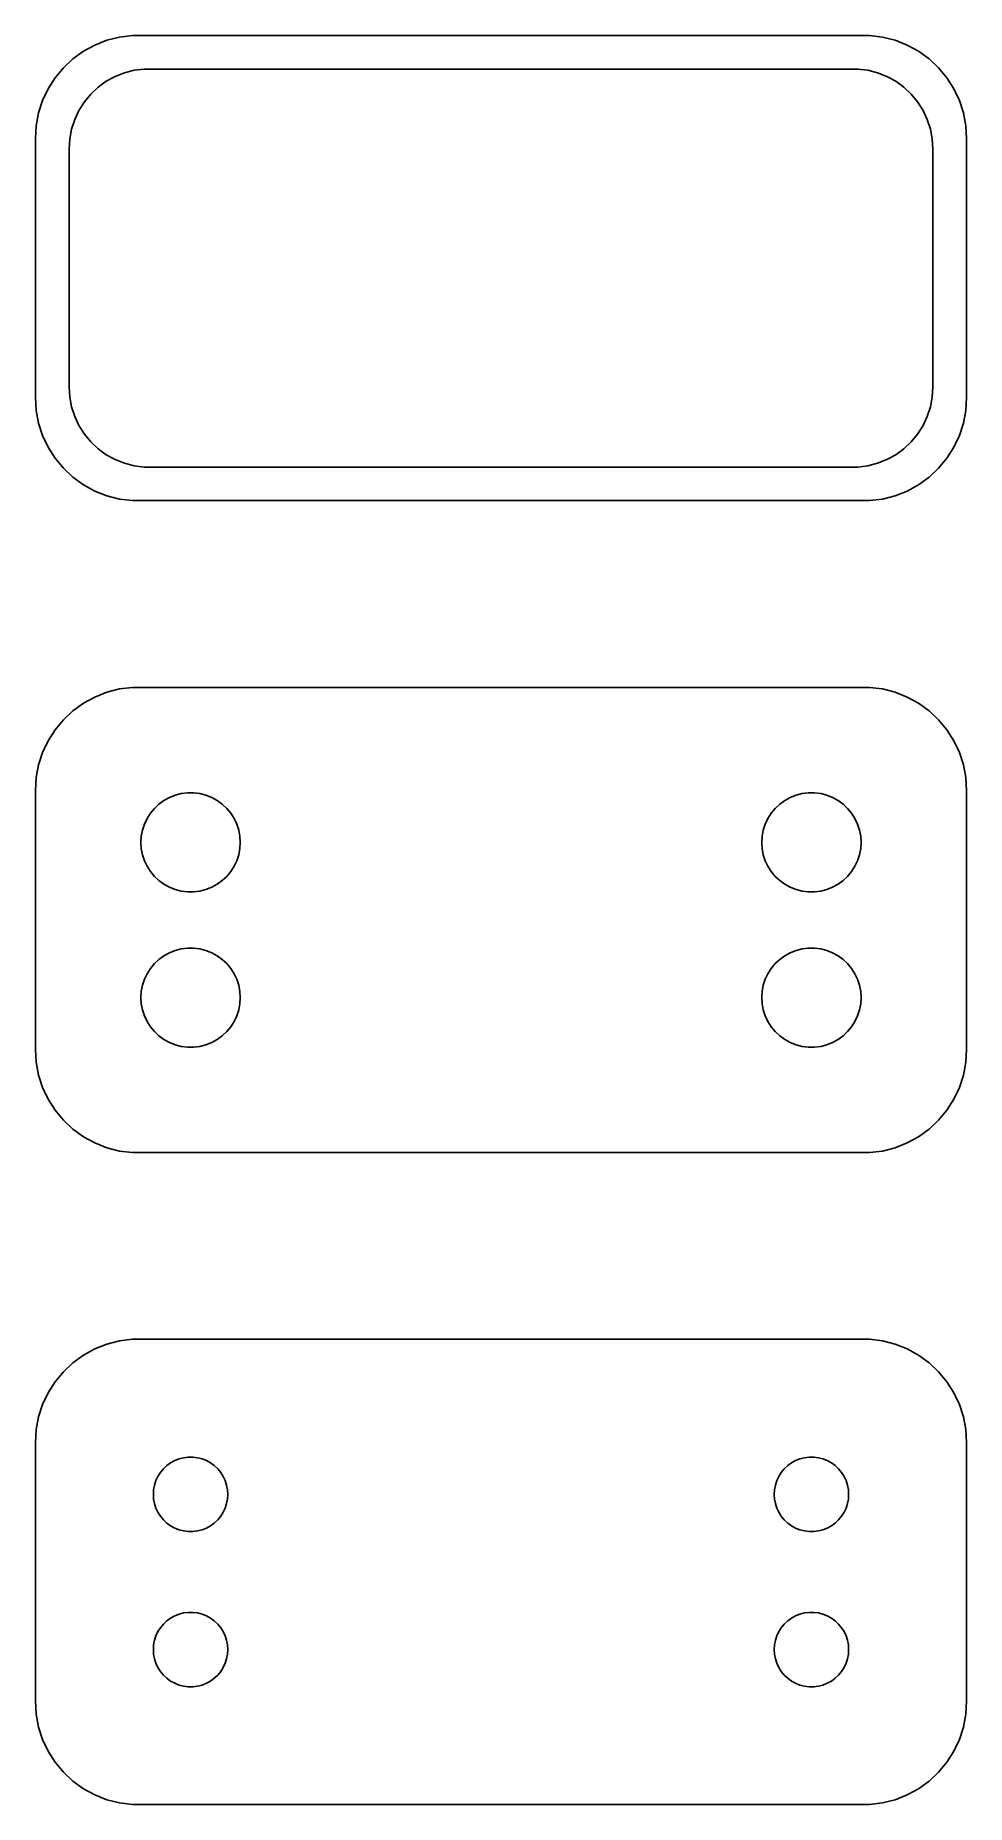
# Model space of a CAD drawing. Header units: metres. Extents: x -22.5 to 22.5, y 51.8 to 137.2.
import ezdxf

# ---------------------------------------------------------------- set-up
doc = ezdxf.new("R2010")
doc.units = ezdxf.units.M

msp = doc.modelspace()

# ---------------------------------------------------------------- linework, layer by layer
for p, q in [((-19.6289, 136.774), (-20.1791, 136.472)), ((-19.0451, 137.005), (-19.6289, 136.774)), ((-18.4369, 137.161), (-19.0451, 137.005)), ((-17.8139, 137.24), (-18.4369, 137.161)), ((17.8139, 137.24), (-17.8139, 137.24)), ((18.4369, 137.161), (17.8139, 137.24)), ((19.0451, 137.005), (18.4369, 137.161)), ((19.6289, 136.774), (19.0451, 137.005)), ((20.1791, 136.472), (19.6289, 136.774)), ((-20.6871, 136.103), (-21.1448, 135.673)), ((-20.1791, 136.472), (-20.6871, 136.103)), ((20.6871, 136.103), (20.1791, 136.472)), ((21.1448, 135.673), (20.6871, 136.103)), ((-21.5451, 135.189), (-21.8815, 134.659)), ((-21.1448, 135.673), (-21.5451, 135.189)), ((-19.0751, 135.02), (-18.6489, 135.254)), ((-18.6489, 135.254), (-18.1967, 135.433)), ((-18.1967, 135.433), (-17.7256, 135.554)), ((-17.7256, 135.554), (-17.2432, 135.615)), ((-17.2432, 135.615), (17.2432, 135.615)), ((17.2432, 135.615), (17.7256, 135.554)), ((17.7256, 135.554), (18.1967, 135.433)), ((18.1967, 135.433), (18.6489, 135.254)), ((18.6489, 135.254), (19.0751, 135.02)), ((21.5451, 135.189), (21.1448, 135.673)), ((21.8815, 134.659), (21.5451, 135.189)), ((-21.8815, 134.659), (-22.1489, 134.091)), ((-20.133, 134.026), (-19.823, 134.401)), ((-19.823, 134.401), (-19.4685, 134.734)), ((-19.4685, 134.734), (-19.0751, 135.02)), ((19.0751, 135.02), (19.4685, 134.734)), ((19.4685, 134.734), (19.823, 134.401)), ((19.823, 134.401), (20.133, 134.026)), ((22.1489, 134.091), (21.8815, 134.659)), ((-22.3429, 133.493), (-22.4606, 132.877)), ((-22.1489, 134.091), (-22.3429, 133.493)), ((-20.6007, 133.176), (-20.3936, 133.616)), ((-20.3936, 133.616), (-20.133, 134.026)), ((20.133, 134.026), (20.3936, 133.616)), ((20.3936, 133.616), (20.6007, 133.176)), ((22.3429, 133.493), (22.1489, 134.091)), ((22.4606, 132.877), (22.3429, 133.493)), ((-22.4606, 132.877), (-22.5, 132.25)), ((-20.8421, 132.235), (-20.751, 132.713)), ((-20.751, 132.713), (-20.6007, 133.176)), ((20.6007, 133.176), (20.751, 132.713)), ((20.751, 132.713), (20.8421, 132.235)), ((22.5, 132.25), (22.4606, 132.877)), ((-22.5, 132.25), (-22.5, 119.75)), ((-20.8726, 131.75), (-20.8421, 132.235)), ((-20.8726, 120.25), (-20.8726, 131.75)), ((20.8421, 132.235), (20.8726, 131.75)), ((20.8726, 131.75), (20.8726, 120.25)), ((22.5, 119.75), (22.5, 132.25)), ((-22.5, 119.75), (-22.4606, 119.123)), ((-20.8421, 119.765), (-20.8726, 120.25)), ((-20.751, 119.287), (-20.8421, 119.765)), ((20.8421, 119.765), (20.751, 119.287)), ((20.8726, 120.25), (20.8421, 119.765)), ((22.4606, 119.123), (22.5, 119.75)), ((-22.4606, 119.123), (-22.3429, 118.507)), ((-20.6007, 118.824), (-20.751, 119.287)), ((-20.3936, 118.384), (-20.6007, 118.824)), ((20.6007, 118.824), (20.3936, 118.384)), ((20.751, 119.287), (20.6007, 118.824)), ((22.3429, 118.507), (22.4606, 119.123)), ((-22.3429, 118.507), (-22.1489, 117.909)), ((-20.133, 117.974), (-20.3936, 118.384)), ((-19.823, 117.599), (-20.133, 117.974)), ((20.133, 117.974), (19.823, 117.599)), ((20.3936, 118.384), (20.133, 117.974)), ((22.1489, 117.909), (22.3429, 118.507)), ((-22.1489, 117.909), (-21.8815, 117.341)), ((-21.8815, 117.341), (-21.5451, 116.811)), ((-19.4685, 117.266), (-19.823, 117.599)), ((-19.0751, 116.98), (-19.4685, 117.266)), ((19.4685, 117.266), (19.0751, 116.98)), ((19.823, 117.599), (19.4685, 117.266)), ((21.5451, 116.811), (21.8815, 117.341)), ((21.8815, 117.341), (22.1489, 117.909)), ((-21.5451, 116.811), (-21.1448, 116.327)), ((-21.1448, 116.327), (-20.6871, 115.897)), ((-18.6489, 116.746), (-19.0751, 116.98)), ((-18.1967, 116.567), (-18.6489, 116.746)), ((-17.7256, 116.446), (-18.1967, 116.567)), ((-17.2432, 116.385), (-17.7256, 116.446)), ((17.2432, 116.385), (-17.2432, 116.385)), ((17.7256, 116.446), (17.2432, 116.385)), ((18.1967, 116.567), (17.7256, 116.446)), ((18.6489, 116.746), (18.1967, 116.567)), ((19.0751, 116.98), (18.6489, 116.746)), ((20.6871, 115.897), (21.1448, 116.327)), ((21.1448, 116.327), (21.5451, 116.811)), ((-20.6871, 115.897), (-20.1791, 115.528)), ((-20.1791, 115.528), (-19.6289, 115.226)), ((19.6289, 115.226), (20.1791, 115.528)), ((20.1791, 115.528), (20.6871, 115.897)), ((-19.6289, 115.226), (-19.0451, 114.995)), ((-19.0451, 114.995), (-18.4369, 114.839)), ((-18.4369, 114.839), (-17.8139, 114.76)), ((-17.8139, 114.76), (17.8139, 114.76)), ((17.8139, 114.76), (18.4369, 114.839)), ((18.4369, 114.839), (19.0451, 114.995)), ((19.0451, 114.995), (19.6289, 115.226)), ((-19.6289, 105.274), (-20.1791, 104.972)), ((-19.0451, 105.505), (-19.6289, 105.274)), ((-18.4369, 105.661), (-19.0451, 105.505)), ((-17.8139, 105.74), (-18.4369, 105.661)), ((17.8139, 105.74), (-17.8139, 105.74)), ((18.4369, 105.661), (17.8139, 105.74)), ((19.0451, 105.505), (18.4369, 105.661)), ((19.6289, 105.274), (19.0451, 105.505)), ((20.1791, 104.972), (19.6289, 105.274)), ((-20.6871, 104.603), (-21.1448, 104.173)), ((-20.1791, 104.972), (-20.6871, 104.603)), ((20.6871, 104.603), (20.1791, 104.972)), ((21.1448, 104.173), (20.6871, 104.603)), ((-21.5451, 103.689), (-21.8815, 103.159)), ((-21.1448, 104.173), (-21.5451, 103.689)), ((21.5451, 103.689), (21.1448, 104.173)), ((21.8815, 103.159), (21.5451, 103.689)), ((-22.1489, 102.591), (-22.3429, 101.993)), ((-21.8815, 103.159), (-22.1489, 102.591)), ((22.1489, 102.591), (21.8815, 103.159)), ((22.3429, 101.993), (22.1489, 102.591)), ((-22.3429, 101.993), (-22.4606, 101.377)), ((22.4606, 101.377), (22.3429, 101.993)), ((-22.4606, 101.377), (-22.5, 100.75)), ((22.5, 100.75), (22.4606, 101.377)), ((-22.5, 100.75), (-22.5, 88.25)), ((-16.7495, 99.8929), (-16.5298, 100.099)), ((-16.5298, 100.099), (-16.286, 100.276)), ((-16.286, 100.276), (-16.0219, 100.422)), ((-16.0219, 100.422), (-15.7416, 100.533)), ((-15.7416, 100.533), (-15.4497, 100.607)), ((-15.4497, 100.607), (-15.1507, 100.645)), ((-15.1507, 100.645), (-14.8493, 100.645)), ((-14.8493, 100.645), (-14.5503, 100.607)), ((-14.5503, 100.607), (-14.2583, 100.533)), ((-14.2583, 100.533), (-13.9781, 100.422)), ((-13.9781, 100.422), (-13.714, 100.276)), ((-13.714, 100.276), (-13.4702, 100.099)), ((-13.4702, 100.099), (-13.2505, 99.8929)), ((13.2505, 99.8929), (13.4702, 100.099)), ((13.4702, 100.099), (13.714, 100.276)), ((13.714, 100.276), (13.9781, 100.422)), ((13.9781, 100.422), (14.2583, 100.533)), ((14.2583, 100.533), (14.5503, 100.607)), ((14.5503, 100.607), (14.8493, 100.645)), ((14.8493, 100.645), (15.1507, 100.645)), ((15.1507, 100.645), (15.4497, 100.607)), ((15.4497, 100.607), (15.7416, 100.533)), ((15.7416, 100.533), (16.0219, 100.422)), ((16.0219, 100.422), (16.286, 100.276)), ((16.286, 100.276), (16.5298, 100.099)), ((16.5298, 100.099), (16.7495, 99.8929)), ((22.5, 88.25), (22.5, 100.75)), ((-17.2315, 99.1335), (-17.1031, 99.4062)), ((-17.1031, 99.4062), (-16.9416, 99.6607)), ((-16.9416, 99.6607), (-16.7495, 99.8929)), ((-13.2505, 99.8929), (-13.0583, 99.6607)), ((-13.0583, 99.6607), (-12.8969, 99.4062)), ((-12.8969, 99.4062), (-12.7685, 99.1335)), ((12.7685, 99.1335), (12.8969, 99.4062)), ((12.8969, 99.4062), (13.0583, 99.6607)), ((13.0583, 99.6607), (13.2505, 99.8929)), ((16.7495, 99.8929), (16.9416, 99.6607)), ((16.9416, 99.6607), (17.1031, 99.4062)), ((17.1031, 99.4062), (17.2315, 99.1335)), ((-17.4, 98.25), (-17.3811, 98.5508)), ((-17.3811, 98.5508), (-17.3246, 98.8468)), ((-17.3246, 98.8468), (-17.2315, 99.1335)), ((-12.7685, 99.1335), (-12.6754, 98.8468)), ((-12.6754, 98.8468), (-12.6189, 98.5508)), ((-12.6189, 98.5508), (-12.6, 98.25)), ((12.6, 98.25), (12.6189, 98.5508)), ((12.6189, 98.5508), (12.6754, 98.8468)), ((12.6754, 98.8468), (12.7685, 99.1335)), ((17.2315, 99.1335), (17.3246, 98.8468)), ((17.3246, 98.8468), (17.3811, 98.5508)), ((17.3811, 98.5508), (17.4, 98.25)), ((-17.3811, 97.9492), (-17.4, 98.25)), ((-17.3246, 97.6531), (-17.3811, 97.9492)), ((-17.2315, 97.3665), (-17.3246, 97.6531)), ((-12.6754, 97.6531), (-12.7685, 97.3665)), ((-12.6189, 97.9492), (-12.6754, 97.6531)), ((-12.6, 98.25), (-12.6189, 97.9492)), ((12.6189, 97.9492), (12.6, 98.25)), ((12.6754, 97.6531), (12.6189, 97.9492)), ((12.7685, 97.3665), (12.6754, 97.6531)), ((17.3246, 97.6531), (17.2315, 97.3665)), ((17.3811, 97.9492), (17.3246, 97.6531)), ((17.4, 98.25), (17.3811, 97.9492)), ((-17.1031, 97.0938), (-17.2315, 97.3665)), ((-16.9416, 96.8393), (-17.1031, 97.0938)), ((-16.7495, 96.6071), (-16.9416, 96.8393)), ((-16.5298, 96.4008), (-16.7495, 96.6071)), ((-13.2505, 96.6071), (-13.4702, 96.4008)), ((-13.0583, 96.8393), (-13.2505, 96.6071)), ((-12.8969, 97.0938), (-13.0583, 96.8393)), ((-12.7685, 97.3665), (-12.8969, 97.0938)), ((12.8969, 97.0938), (12.7685, 97.3665)), ((13.0583, 96.8393), (12.8969, 97.0938)), ((13.2505, 96.6071), (13.0583, 96.8393)), ((13.4702, 96.4008), (13.2505, 96.6071)), ((16.7495, 96.6071), (16.5298, 96.4008)), ((16.9416, 96.8393), (16.7495, 96.6071)), ((17.1031, 97.0938), (16.9416, 96.8393)), ((17.2315, 97.3665), (17.1031, 97.0938)), ((-16.286, 96.2236), (-16.5298, 96.4008)), ((-16.0219, 96.0784), (-16.286, 96.2236)), ((-15.7416, 95.9675), (-16.0219, 96.0784)), ((-15.4497, 95.8925), (-15.7416, 95.9675)), ((-15.1507, 95.8547), (-15.4497, 95.8925)), ((-14.8493, 95.8547), (-15.1507, 95.8547)), ((-14.5503, 95.8925), (-14.8493, 95.8547)), ((-14.2583, 95.9675), (-14.5503, 95.8925)), ((-13.9781, 96.0784), (-14.2583, 95.9675)), ((-13.714, 96.2236), (-13.9781, 96.0784)), ((-13.4702, 96.4008), (-13.714, 96.2236)), ((13.714, 96.2236), (13.4702, 96.4008)), ((13.9781, 96.0784), (13.714, 96.2236)), ((14.2583, 95.9675), (13.9781, 96.0784)), ((14.5503, 95.8925), (14.2583, 95.9675)), ((14.8493, 95.8547), (14.5503, 95.8925)), ((15.1507, 95.8547), (14.8493, 95.8547)), ((15.4497, 95.8925), (15.1507, 95.8547)), ((15.7416, 95.9675), (15.4497, 95.8925)), ((16.0219, 96.0784), (15.7416, 95.9675)), ((16.286, 96.2236), (16.0219, 96.0784)), ((16.5298, 96.4008), (16.286, 96.2236)), ((-16.9416, 92.1607), (-16.7495, 92.3929)), ((-16.7495, 92.3929), (-16.5298, 92.5992)), ((-16.5298, 92.5992), (-16.286, 92.7764)), ((-16.286, 92.7764), (-16.0219, 92.9216)), ((-16.0219, 92.9216), (-15.7416, 93.0325)), ((-15.7416, 93.0325), (-15.4497, 93.1075)), ((-15.4497, 93.1075), (-15.1507, 93.1453)), ((-15.1507, 93.1453), (-14.8493, 93.1453)), ((-14.8493, 93.1453), (-14.5503, 93.1075)), ((-14.5503, 93.1075), (-14.2583, 93.0325)), ((-14.2583, 93.0325), (-13.9781, 92.9216)), ((-13.9781, 92.9216), (-13.714, 92.7764)), ((-13.714, 92.7764), (-13.4702, 92.5992)), ((-13.4702, 92.5992), (-13.2505, 92.3929)), ((-13.2505, 92.3929), (-13.0583, 92.1607)), ((13.0583, 92.1607), (13.2505, 92.3929)), ((13.2505, 92.3929), (13.4702, 92.5992)), ((13.4702, 92.5992), (13.714, 92.7764)), ((13.714, 92.7764), (13.9781, 92.9216)), ((13.9781, 92.9216), (14.2583, 93.0325)), ((14.2583, 93.0325), (14.5503, 93.1075)), ((14.5503, 93.1075), (14.8493, 93.1453)), ((14.8493, 93.1453), (15.1507, 93.1453)), ((15.1507, 93.1453), (15.4497, 93.1075)), ((15.4497, 93.1075), (15.7416, 93.0325)), ((15.7416, 93.0325), (16.0219, 92.9216)), ((16.0219, 92.9216), (16.286, 92.7764)), ((16.286, 92.7764), (16.5298, 92.5992)), ((16.5298, 92.5992), (16.7495, 92.3929)), ((16.7495, 92.3929), (16.9416, 92.1607)), ((-17.3246, 91.3469), (-17.2315, 91.6335)), ((-17.2315, 91.6335), (-17.1031, 91.9062)), ((-17.1031, 91.9062), (-16.9416, 92.1607)), ((-13.0583, 92.1607), (-12.8969, 91.9062)), ((-12.8969, 91.9062), (-12.7685, 91.6335)), ((-12.7685, 91.6335), (-12.6754, 91.3469)), ((12.6754, 91.3469), (12.7685, 91.6335)), ((12.7685, 91.6335), (12.8969, 91.9062)), ((12.8969, 91.9062), (13.0583, 92.1607)), ((16.9416, 92.1607), (17.1031, 91.9062)), ((17.1031, 91.9062), (17.2315, 91.6335)), ((17.2315, 91.6335), (17.3246, 91.3469)), ((-17.4, 90.75), (-17.3811, 91.0508)), ((-17.3811, 90.4492), (-17.4, 90.75)), ((-17.3811, 91.0508), (-17.3246, 91.3469)), ((-12.6754, 91.3469), (-12.6189, 91.0508)), ((-12.6189, 91.0508), (-12.6, 90.75)), ((-12.6, 90.75), (-12.6189, 90.4492)), ((12.6, 90.75), (12.6189, 91.0508)), ((12.6189, 90.4492), (12.6, 90.75)), ((12.6189, 91.0508), (12.6754, 91.3469)), ((17.3246, 91.3469), (17.3811, 91.0508)), ((17.3811, 91.0508), (17.4, 90.75)), ((17.4, 90.75), (17.3811, 90.4492)), ((-17.3246, 90.1532), (-17.3811, 90.4492)), ((-17.2315, 89.8665), (-17.3246, 90.1532)), ((-17.1031, 89.5938), (-17.2315, 89.8665)), ((-12.7685, 89.8665), (-12.8969, 89.5938)), ((-12.6754, 90.1532), (-12.7685, 89.8665)), ((-12.6189, 90.4492), (-12.6754, 90.1532)), ((12.6754, 90.1532), (12.6189, 90.4492)), ((12.7685, 89.8665), (12.6754, 90.1532)), ((12.8969, 89.5938), (12.7685, 89.8665)), ((17.2315, 89.8665), (17.1031, 89.5938)), ((17.3246, 90.1532), (17.2315, 89.8665)), ((17.3811, 90.4492), (17.3246, 90.1532)), ((-16.9416, 89.3393), (-17.1031, 89.5938)), ((-16.7495, 89.1071), (-16.9416, 89.3393)), ((-16.5298, 88.9008), (-16.7495, 89.1071)), ((-16.286, 88.7236), (-16.5298, 88.9008)), ((-13.4702, 88.9008), (-13.714, 88.7236)), ((-13.2505, 89.1071), (-13.4702, 88.9008)), ((-13.0583, 89.3393), (-13.2505, 89.1071)), ((-12.8969, 89.5938), (-13.0583, 89.3393)), ((13.0583, 89.3393), (12.8969, 89.5938)), ((13.2505, 89.1071), (13.0583, 89.3393)), ((13.4702, 88.9008), (13.2505, 89.1071)), ((13.714, 88.7236), (13.4702, 88.9008)), ((16.5298, 88.9008), (16.286, 88.7236)), ((16.7495, 89.1071), (16.5298, 88.9008)), ((16.9416, 89.3393), (16.7495, 89.1071)), ((17.1031, 89.5938), (16.9416, 89.3393)), ((-22.5, 88.25), (-22.4606, 87.6233)), ((-16.0219, 88.5784), (-16.286, 88.7236)), ((-15.7416, 88.4675), (-16.0219, 88.5784)), ((-15.4497, 88.3925), (-15.7416, 88.4675)), ((-15.1507, 88.3547), (-15.4497, 88.3925)), ((-14.8493, 88.3547), (-15.1507, 88.3547)), ((-14.5503, 88.3925), (-14.8493, 88.3547)), ((-14.2583, 88.4675), (-14.5503, 88.3925)), ((-13.9781, 88.5784), (-14.2583, 88.4675)), ((-13.714, 88.7236), (-13.9781, 88.5784)), ((13.9781, 88.5784), (13.714, 88.7236)), ((14.2583, 88.4675), (13.9781, 88.5784)), ((14.5503, 88.3925), (14.2583, 88.4675)), ((14.8493, 88.3547), (14.5503, 88.3925)), ((15.1507, 88.3547), (14.8493, 88.3547)), ((15.4497, 88.3925), (15.1507, 88.3547)), ((15.7416, 88.4675), (15.4497, 88.3925)), ((16.0219, 88.5784), (15.7416, 88.4675)), ((16.286, 88.7236), (16.0219, 88.5784)), ((22.4606, 87.6233), (22.5, 88.25)), ((-22.4606, 87.6233), (-22.3429, 87.0066)), ((22.3429, 87.0066), (22.4606, 87.6233)), ((-22.3429, 87.0066), (-22.1489, 86.4094)), ((-22.1489, 86.4094), (-21.8815, 85.8412)), ((21.8815, 85.8412), (22.1489, 86.4094)), ((22.1489, 86.4094), (22.3429, 87.0066)), ((-21.8815, 85.8412), (-21.5451, 85.3111)), ((21.5451, 85.3111), (21.8815, 85.8412)), ((-21.5451, 85.3111), (-21.1448, 84.8273)), ((-21.1448, 84.8273), (-20.6871, 84.3974)), ((20.6871, 84.3974), (21.1448, 84.8273)), ((21.1448, 84.8273), (21.5451, 85.3111)), ((-20.6871, 84.3974), (-20.1791, 84.0284)), ((-20.1791, 84.0284), (-19.6289, 83.7259)), ((19.6289, 83.7259), (20.1791, 84.0284)), ((20.1791, 84.0284), (20.6871, 84.3974)), ((-19.6289, 83.7259), (-19.0451, 83.4947)), ((-19.0451, 83.4947), (-18.4369, 83.3386)), ((-18.4369, 83.3386), (-17.8139, 83.2599)), ((-17.8139, 83.2599), (17.8139, 83.2599)), ((17.8139, 83.2599), (18.4369, 83.3386)), ((18.4369, 83.3386), (19.0451, 83.4947)), ((19.0451, 83.4947), (19.6289, 83.7259)), ((-19.6289, 73.7741), (-20.1791, 73.4716)), ((-19.0451, 74.0053), (-19.6289, 73.7741)), ((-18.4369, 74.1614), (-19.0451, 74.0053)), ((-17.8139, 74.2401), (-18.4369, 74.1614)), ((17.8139, 74.2401), (-17.8139, 74.2401)), ((18.4369, 74.1614), (17.8139, 74.2401)), ((19.0451, 74.0053), (18.4369, 74.1614)), ((19.6289, 73.7741), (19.0451, 74.0053)), ((20.1791, 73.4716), (19.6289, 73.7741)), ((-21.1448, 72.6727), (-21.5451, 72.1889)), ((-20.6871, 73.1026), (-21.1448, 72.6727)), ((-20.1791, 73.4716), (-20.6871, 73.1026)), ((20.6871, 73.1026), (20.1791, 73.4716)), ((21.1448, 72.6727), (20.6871, 73.1026)), ((21.5451, 72.1889), (21.1448, 72.6727)), ((-21.5451, 72.1889), (-21.8815, 71.6588)), ((21.8815, 71.6588), (21.5451, 72.1889)), ((-22.1489, 71.0906), (-22.3429, 70.4934)), ((-21.8815, 71.6588), (-22.1489, 71.0906)), ((22.1489, 71.0906), (21.8815, 71.6588)), ((22.3429, 70.4934), (22.1489, 71.0906)), ((-22.3429, 70.4934), (-22.4606, 69.8767)), ((22.4606, 69.8767), (22.3429, 70.4934)), ((-22.4606, 69.8767), (-22.5, 69.25)), ((-22.5, 69.25), (-22.5, 56.75)), ((22.5, 69.25), (22.4606, 69.8767)), ((22.5, 56.75), (22.5, 69.25)), ((-15.7664, 68.3787), (-15.5562, 68.4619)), ((-15.5562, 68.4619), (-15.3373, 68.5181)), ((-15.3373, 68.5181), (-15.113, 68.5464)), ((-15.113, 68.5464), (-14.887, 68.5464)), ((-14.887, 68.5464), (-14.6627, 68.5181)), ((-14.6627, 68.5181), (-14.4438, 68.4619)), ((-14.4438, 68.4619), (-14.2336, 68.3787)), ((14.2336, 68.3787), (14.4438, 68.4619)), ((14.4438, 68.4619), (14.6627, 68.5181)), ((14.6627, 68.5181), (14.887, 68.5464)), ((14.887, 68.5464), (15.113, 68.5464)), ((15.113, 68.5464), (15.3373, 68.5181)), ((15.3373, 68.5181), (15.5562, 68.4619)), ((15.5562, 68.4619), (15.7664, 68.3787)), ((-16.6736, 67.4126), (-16.5773, 67.6171)), ((-16.5773, 67.6171), (-16.4562, 67.808)), ((-16.4562, 67.808), (-16.3121, 67.9822)), ((-16.3121, 67.9822), (-16.1474, 68.1369)), ((-16.1474, 68.1369), (-15.9645, 68.2698)), ((-15.9645, 68.2698), (-15.7664, 68.3787)), ((-14.2336, 68.3787), (-14.0355, 68.2698)), ((-14.0355, 68.2698), (-13.8526, 68.1369)), ((-13.8526, 68.1369), (-13.6879, 67.9822)), ((-13.6879, 67.9822), (-13.5438, 67.808)), ((-13.5438, 67.808), (-13.4226, 67.6171)), ((-13.4226, 67.6171), (-13.3264, 67.4126)), ((13.3264, 67.4126), (13.4226, 67.6171)), ((13.4226, 67.6171), (13.5438, 67.808)), ((13.5438, 67.808), (13.6879, 67.9822)), ((13.6879, 67.9822), (13.8526, 68.1369)), ((13.8526, 68.1369), (14.0355, 68.2698)), ((14.0355, 68.2698), (14.2336, 68.3787)), ((15.7664, 68.3787), (15.9645, 68.2698)), ((15.9645, 68.2698), (16.1474, 68.1369)), ((16.1474, 68.1369), (16.3121, 67.9822)), ((16.3121, 67.9822), (16.4562, 67.808)), ((16.4562, 67.808), (16.5773, 67.6171)), ((16.5773, 67.6171), (16.6736, 67.4126)), ((-16.8, 66.75), (-16.7858, 66.9756)), ((-16.7858, 66.5244), (-16.8, 66.75)), ((-16.7858, 66.9756), (-16.7434, 67.1976)), ((-16.7434, 67.1976), (-16.6736, 67.4126)), ((-13.3264, 67.4126), (-13.2565, 67.1976)), ((-13.2565, 67.1976), (-13.2142, 66.9756)), ((-13.2142, 66.9756), (-13.2, 66.75)), ((-13.2, 66.75), (-13.2142, 66.5244)), ((13.2, 66.75), (13.2142, 66.9756)), ((13.2142, 66.5244), (13.2, 66.75)), ((13.2142, 66.9756), (13.2565, 67.1976)), ((13.2565, 67.1976), (13.3264, 67.4126)), ((16.6736, 67.4126), (16.7434, 67.1976)), ((16.7434, 67.1976), (16.7858, 66.9756)), ((16.7858, 66.9756), (16.8, 66.75)), ((16.8, 66.75), (16.7858, 66.5244)), ((-16.7434, 66.3024), (-16.7858, 66.5244)), ((-16.6736, 66.0874), (-16.7434, 66.3024)), ((-16.5773, 65.8828), (-16.6736, 66.0874)), ((-16.4562, 65.692), (-16.5773, 65.8828)), ((-13.4226, 65.8828), (-13.5438, 65.692)), ((-13.3264, 66.0874), (-13.4226, 65.8828)), ((-13.2565, 66.3024), (-13.3264, 66.0874)), ((-13.2142, 66.5244), (-13.2565, 66.3024)), ((13.2565, 66.3024), (13.2142, 66.5244)), ((13.3264, 66.0874), (13.2565, 66.3024)), ((13.4226, 65.8828), (13.3264, 66.0874)), ((13.5438, 65.692), (13.4226, 65.8828)), ((16.5773, 65.8828), (16.4562, 65.692)), ((16.6736, 66.0874), (16.5773, 65.8828)), ((16.7434, 66.3024), (16.6736, 66.0874)), ((16.7858, 66.5244), (16.7434, 66.3024)), ((-16.3121, 65.5178), (-16.4562, 65.692)), ((-16.1474, 65.3631), (-16.3121, 65.5178)), ((-15.9645, 65.2302), (-16.1474, 65.3631)), ((-15.7664, 65.1213), (-15.9645, 65.2302)), ((-15.5562, 65.0381), (-15.7664, 65.1213)), ((-15.3373, 64.9819), (-15.5562, 65.0381)), ((-15.113, 64.9536), (-15.3373, 64.9819)), ((-14.6627, 64.9819), (-14.887, 64.9536)), ((-14.4438, 65.0381), (-14.6627, 64.9819)), ((-14.2336, 65.1213), (-14.4438, 65.0381)), ((-14.0355, 65.2302), (-14.2336, 65.1213)), ((-13.8526, 65.3631), (-14.0355, 65.2302)), ((-13.6879, 65.5178), (-13.8526, 65.3631)), ((-13.5438, 65.692), (-13.6879, 65.5178)), ((13.6879, 65.5178), (13.5438, 65.692)), ((13.8526, 65.3631), (13.6879, 65.5178)), ((14.0355, 65.2302), (13.8526, 65.3631)), ((14.2336, 65.1213), (14.0355, 65.2302)), ((14.4438, 65.0381), (14.2336, 65.1213)), ((14.6627, 64.9819), (14.4438, 65.0381)), ((14.887, 64.9536), (14.6627, 64.9819)), ((15.3373, 64.9819), (15.113, 64.9536)), ((15.5562, 65.0381), (15.3373, 64.9819)), ((15.7664, 65.1213), (15.5562, 65.0381)), ((15.9645, 65.2302), (15.7664, 65.1213)), ((16.1474, 65.3631), (15.9645, 65.2302)), ((16.3121, 65.5178), (16.1474, 65.3631)), ((16.4562, 65.692), (16.3121, 65.5178)), ((-14.887, 64.9536), (-15.113, 64.9536)), ((15.113, 64.9536), (14.887, 64.9536)), ((-16.1474, 60.6369), (-15.9645, 60.7698)), ((-15.9645, 60.7698), (-15.7664, 60.8787)), ((-15.7664, 60.8787), (-15.5562, 60.9619)), ((-15.5562, 60.9619), (-15.3373, 61.0181)), ((-15.3373, 61.0181), (-15.113, 61.0464)), ((-15.113, 61.0464), (-14.887, 61.0464)), ((-14.887, 61.0464), (-14.6627, 61.0181)), ((-14.6627, 61.0181), (-14.4438, 60.9619)), ((-14.4438, 60.9619), (-14.2336, 60.8787)), ((-14.2336, 60.8787), (-14.0355, 60.7698)), ((-14.0355, 60.7698), (-13.8526, 60.6369)), ((13.8526, 60.6369), (14.0355, 60.7698)), ((14.0355, 60.7698), (14.2336, 60.8787)), ((14.2336, 60.8787), (14.4438, 60.9619)), ((14.4438, 60.9619), (14.6627, 61.0181)), ((14.6627, 61.0181), (14.887, 61.0464)), ((14.887, 61.0464), (15.113, 61.0464)), ((15.113, 61.0464), (15.3373, 61.0181)), ((15.3373, 61.0181), (15.5562, 60.9619)), ((15.5562, 60.9619), (15.7664, 60.8787)), ((15.7664, 60.8787), (15.9645, 60.7698)), ((15.9645, 60.7698), (16.1474, 60.6369)), ((-16.7434, 59.6976), (-16.6736, 59.9126)), ((-16.6736, 59.9126), (-16.5773, 60.1172)), ((-16.5773, 60.1172), (-16.4562, 60.308)), ((-16.4562, 60.308), (-16.3121, 60.4822)), ((-16.3121, 60.4822), (-16.1474, 60.6369)), ((-13.8526, 60.6369), (-13.6879, 60.4822)), ((-13.6879, 60.4822), (-13.5438, 60.308)), ((-13.5438, 60.308), (-13.4226, 60.1172)), ((-13.4226, 60.1172), (-13.3264, 59.9126)), ((-13.3264, 59.9126), (-13.2565, 59.6976)), ((13.2565, 59.6976), (13.3264, 59.9126)), ((13.3264, 59.9126), (13.4226, 60.1172)), ((13.4226, 60.1172), (13.5438, 60.308)), ((13.5438, 60.308), (13.6879, 60.4822)), ((13.6879, 60.4822), (13.8526, 60.6369)), ((16.1474, 60.6369), (16.3121, 60.4822)), ((16.3121, 60.4822), (16.4562, 60.308)), ((16.4562, 60.308), (16.5773, 60.1172)), ((16.5773, 60.1172), (16.6736, 59.9126)), ((16.6736, 59.9126), (16.7434, 59.6976)), ((-16.8, 59.25), (-16.7858, 59.4756)), ((-16.7858, 59.0244), (-16.8, 59.25)), ((-16.7858, 59.4756), (-16.7434, 59.6976)), ((-16.7434, 58.8024), (-16.7858, 59.0244)), ((-13.2565, 59.6976), (-13.2142, 59.4756)), ((-13.2142, 59.0244), (-13.2565, 58.8024)), ((-13.2142, 59.4756), (-13.2, 59.25)), ((-13.2, 59.25), (-13.2142, 59.0244)), ((13.2, 59.25), (13.2142, 59.4756)), ((13.2142, 59.0244), (13.2, 59.25)), ((13.2142, 59.4756), (13.2565, 59.6976)), ((13.2565, 58.8024), (13.2142, 59.0244)), ((16.7434, 59.6976), (16.7858, 59.4756)), ((16.7858, 59.0244), (16.7434, 58.8024)), ((16.7858, 59.4756), (16.8, 59.25)), ((16.8, 59.25), (16.7858, 59.0244)), ((-16.6736, 58.5874), (-16.7434, 58.8024)), ((-16.5773, 58.3829), (-16.6736, 58.5874)), ((-16.4562, 58.192), (-16.5773, 58.3829)), ((-16.3121, 58.0178), (-16.4562, 58.192)), ((-13.5438, 58.192), (-13.6879, 58.0178)), ((-13.4226, 58.3829), (-13.5438, 58.192)), ((-13.3264, 58.5874), (-13.4226, 58.3829)), ((-13.2565, 58.8024), (-13.3264, 58.5874)), ((13.3264, 58.5874), (13.2565, 58.8024)), ((13.4226, 58.3829), (13.3264, 58.5874)), ((13.5438, 58.192), (13.4226, 58.3829)), ((13.6879, 58.0178), (13.5438, 58.192)), ((16.4562, 58.192), (16.3121, 58.0178)), ((16.5773, 58.3829), (16.4562, 58.192)), ((16.6736, 58.5874), (16.5773, 58.3829)), ((16.7434, 58.8024), (16.6736, 58.5874)), ((-16.1474, 57.8631), (-16.3121, 58.0178)), ((-15.9645, 57.7302), (-16.1474, 57.8631)), ((-15.7664, 57.6213), (-15.9645, 57.7302)), ((-15.5562, 57.5381), (-15.7664, 57.6213)), ((-15.3373, 57.4819), (-15.5562, 57.5381)), ((-15.113, 57.4536), (-15.3373, 57.4819)), ((-14.887, 57.4536), (-15.113, 57.4536)), ((-14.6627, 57.4819), (-14.887, 57.4536)), ((-14.4438, 57.5381), (-14.6627, 57.4819)), ((-14.2336, 57.6213), (-14.4438, 57.5381)), ((-14.0355, 57.7302), (-14.2336, 57.6213)), ((-13.8526, 57.8631), (-14.0355, 57.7302)), ((-13.6879, 58.0178), (-13.8526, 57.8631)), ((13.8526, 57.8631), (13.6879, 58.0178)), ((14.0355, 57.7302), (13.8526, 57.8631)), ((14.2336, 57.6213), (14.0355, 57.7302)), ((14.4438, 57.5381), (14.2336, 57.6213)), ((14.6627, 57.4819), (14.4438, 57.5381)), ((14.887, 57.4536), (14.6627, 57.4819)), ((15.113, 57.4536), (14.887, 57.4536)), ((15.3373, 57.4819), (15.113, 57.4536)), ((15.5562, 57.5381), (15.3373, 57.4819)), ((15.7664, 57.6213), (15.5562, 57.5381)), ((15.9645, 57.7302), (15.7664, 57.6213)), ((16.1474, 57.8631), (15.9645, 57.7302)), ((16.3121, 58.0178), (16.1474, 57.8631)), ((-22.5, 56.75), (-22.4606, 56.1233)), ((22.4606, 56.1233), (22.5, 56.75)), ((-22.4606, 56.1233), (-22.3429, 55.5066)), ((22.3429, 55.5066), (22.4606, 56.1233)), ((-22.3429, 55.5066), (-22.1489, 54.9094)), ((-22.1489, 54.9094), (-21.8815, 54.3412)), ((21.8815, 54.3412), (22.1489, 54.9094)), ((22.1489, 54.9094), (22.3429, 55.5066)), ((-21.8815, 54.3412), (-21.5451, 53.8111)), ((21.5451, 53.8111), (21.8815, 54.3412)), ((-21.5451, 53.8111), (-21.1448, 53.3273)), ((-21.1448, 53.3273), (-20.6871, 52.8974)), ((20.6871, 52.8974), (21.1448, 53.3273)), ((21.1448, 53.3273), (21.5451, 53.8111)), ((-20.6871, 52.8974), (-20.1791, 52.5284)), ((-20.1791, 52.5284), (-19.6289, 52.2259)), ((-19.6289, 52.2259), (-19.0451, 51.9947)), ((19.0451, 51.9947), (19.6289, 52.2259)), ((19.6289, 52.2259), (20.1791, 52.5284)), ((20.1791, 52.5284), (20.6871, 52.8974)), ((-19.0451, 51.9947), (-18.4369, 51.8386)), ((-18.4369, 51.8386), (-17.8139, 51.7599)), ((-17.8139, 51.7599), (17.8139, 51.7599)), ((17.8139, 51.7599), (18.4369, 51.8386)), ((18.4369, 51.8386), (19.0451, 51.9947))]:
    msp.add_line(p, q)

doc.saveas('drawing.dxf')
